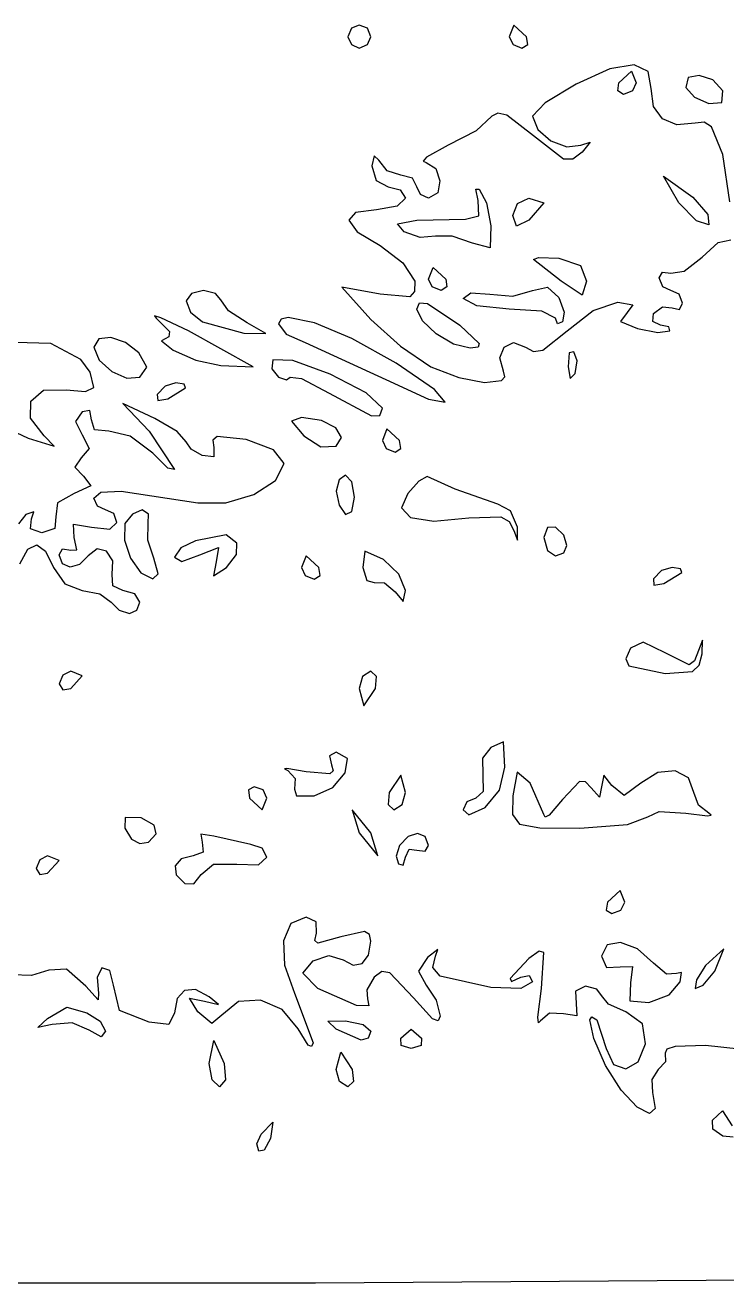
# Model space of a CAD drawing. Extents: x 0 to 282, y 0 to 282.
# Drawn here: x 91.03 to 112.48, y 0 to 38.45 of the extents above; entities that cross this region are included whole.
import ezdxf

# ---------------------------------------------------------------- set-up
doc = ezdxf.new("R2010")
doc.units = 0

msp = doc.modelspace()

# ---------------------------------------------------------------- linework, layer by layer
at = {"layer": 'Layer 1'}
for p, q in [((101.247778, 38.452778), (101.005243, 38.355764)), ((101.503542, 38.355764), (101.247778, 38.452778)), ((105.974111, 38.452778), (105.833, 38.1)), ((106.362167, 38.1), (105.974111, 38.452778)), ((101.005243, 38.355764), (100.895, 38.1)), ((100.895, 38.1), (101.005243, 37.857465)), ((100.895, 38.1), (100.895, 38.1)), ((101.600556, 38.1), (101.503542, 38.355764)), ((101.503542, 37.857465), (101.600556, 38.1)), ((105.833, 38.1), (105.947653, 37.857465)), ((105.833, 38.1), (105.833, 38.1)), ((106.397445, 37.857465), (106.362167, 38.1)), ((101.005243, 37.857465), (101.247778, 37.747222)), ((101.247778, 37.747222), (101.503542, 37.857465)), ((105.947653, 37.857465), (106.221056, 37.747222)), ((106.221056, 37.747222), (106.397445, 37.857465)), ((108.908001, 37.117727), (107.879982, 36.653603)), ((109.648285, 37.244506), (108.908001, 37.117727)), ((109.185283, 36.688878), (109.573339, 37.041656)), ((109.573339, 37.041656), (109.71445, 36.688878)), ((110.077682, 37.040557), (109.648285, 37.244506)), ((110.173042, 36.512492), (110.077682, 37.040557)), ((111.636694, 36.918217), (111.298248, 36.848764)), ((112.054516, 36.776004), (111.636694, 36.918217)), ((107.88, 36.6536), (106.931907, 36.080336)), ((107.879982, 36.653603), (107.88, 36.6536)), ((109.150005, 36.446343), (109.185283, 36.688878)), ((109.71445, 36.688878), (109.599797, 36.446343)), ((109.71445, 36.688878), (109.71445, 36.688878)), ((111.298248, 36.848764), (111.231, 36.5478)), ((111.231, 36.5478), (111.491174, 36.247939)), ((111.231, 36.5478), (111.231, 36.5478)), ((112.35989, 36.441967), (112.054516, 36.776004)), ((109.326394, 36.3361), (109.150005, 36.446343)), ((109.599797, 36.446343), (109.326394, 36.3361)), ((110.23864, 35.970098), (110.173042, 36.512492)), ((111.491174, 36.247939), (111.936556, 36.053911)), ((112.333431, 36.089189), (112.35989, 36.441967)), ((105.483312, 35.765592), (105.304718, 35.665822)), ((105.75451, 35.69669), (105.483312, 35.765592)), ((106.931907, 36.080336), (106.53944, 35.665822)), ((110.512595, 35.586453), (110.23864, 35.970098)), ((111.936556, 36.053911), (112.333431, 36.089189)), ((105.304718, 35.665822), (104.819648, 35.22485)), ((106.574718, 35.066099), (105.75451, 35.69669)), ((106.53944, 35.665822), (106.706459, 35.265088)), ((110.951914, 35.401245), (110.512595, 35.586453)), ((111.513602, 35.454162), (110.951914, 35.401245)), ((111.794722, 35.483927), (111.513602, 35.454162)), ((112.016311, 35.348327), (111.794722, 35.483927)), ((104.819648, 35.22485), (103.964158, 34.783877)), ((107.487533, 34.356133), (106.574718, 35.066099)), ((106.706459, 35.265088), (107.108296, 34.920578)), ((112.360269, 34.501661), (112.016311, 35.348327)), ((103.964158, 34.783877), (103.298289, 34.41346)), ((107.108296, 34.920578), (107.596123, 34.728203)), ((107.596123, 34.728203), (108.02111, 34.783877)), ((108.02111, 34.783877), (108.303332, 34.876481)), ((108.303332, 34.876481), (108.056388, 34.57221)), ((101.70197, 34.461969), (101.635823, 34.148878)), ((101.84749, 34.325267), (101.70197, 34.461969)), ((102.103254, 34.003357), (101.84749, 34.325267)), ((103.298289, 34.41346), (103.205134, 34.297705)), ((103.205134, 34.297705), (103.29388, 34.25471)), ((103.29388, 34.25471), (103.587678, 34.068951)), ((107.780229, 34.356685), (107.487533, 34.356133)), ((108.056388, 34.57221), (107.780229, 34.356685)), ((112.571936, 33.055271), (112.360269, 34.501661)), ((101.635823, 34.148878), (101.763705, 33.699086)), ((102.517768, 33.866656), (102.103254, 34.003357)), ((102.870546, 33.769642), (102.517768, 33.866656)), ((103.587678, 34.068951), (103.712804, 33.694676)), ((101.763705, 33.699086), (102.129712, 33.513878)), ((102.129712, 33.513878), (102.500129, 33.416864)), ((103.011657, 33.513878), (102.870546, 33.769642)), ((103.121901, 33.271343), (103.011657, 33.513878)), ((103.712804, 33.694676), (103.646107, 33.327016)), ((111.019726, 33.019989), (110.543476, 33.835789)), ((110.543476, 33.835789), (111.44306, 33.196378)), ((102.658879, 33.1611), (102.403115, 32.918565)), ((102.500129, 33.416864), (102.658879, 33.1611)), ((103.364435, 33.1611), (103.121901, 33.271343)), ((103.646107, 33.327016), (103.364435, 33.1611)), ((104.806431, 33.438913), (104.916674, 33.443323)), ((104.881396, 33.090545), (104.806431, 33.438913)), ((104.899035, 32.623113), (104.881396, 33.090545)), ((104.916674, 33.443323), (105.13275, 33.024399)), ((106.080841, 33.00235), (106.433619, 33.1611)), ((106.433619, 33.1611), (106.89223, 33.019989)), ((111.44306, 33.196378), (111.901671, 32.667211)), ((111.44306, 33.196378), (111.44306, 33.196378)), ((101.128704, 32.721781), (100.930266, 32.486412)), ((101.776934, 32.808322), (101.128704, 32.721781)), ((102.403115, 32.918565), (101.776934, 32.808322)), ((105.13275, 33.024399), (105.269452, 32.314433)), ((105.93973, 32.631933), (106.080841, 33.00235)), ((106.89223, 33.019989), (106.433619, 32.490822)), ((106.89223, 33.019989), (106.89223, 33.019989)), ((111.557713, 32.473183), (111.019726, 33.019989)), ((100.930266, 32.486412), (101.181621, 32.138596)), ((102.420767, 32.380579), (103.01167, 32.490822)), ((102.623614, 32.138044), (102.420767, 32.380579)), ((103.01167, 32.490822), (104.49334, 32.5261)), ((104.49334, 32.5261), (104.899035, 32.623113)), ((105.26945, 32.314433), (105.251811, 31.639745)), ((105.269452, 32.314433), (105.26945, 32.314433)), ((106.054383, 32.310023), (105.93973, 32.631933)), ((106.433619, 32.490822), (106.054383, 32.310023)), ((111.936949, 32.349711), (111.557713, 32.473183)), ((111.901671, 32.667211), (111.936949, 32.349711)), ((101.181621, 32.138596), (101.882767, 31.714712)), ((103.113094, 31.961655), (102.623614, 32.138044)), ((103.576115, 31.996933), (103.113094, 31.961655)), ((104.087643, 31.996933), (103.576115, 31.996933)), ((104.705005, 31.785266), (104.087643, 31.996933)), ((101.882767, 31.714712), (102.583913, 31.181135)), ((105.251811, 31.639745), (104.705005, 31.785266)), ((111.725269, 31.361936), (112.219159, 31.811728)), ((112.219159, 31.811728), (112.607214, 31.891103)), ((102.583913, 31.181135), (102.941097, 30.621102)), ((106.574731, 31.291377), (106.724662, 31.348703)), ((107.421398, 30.621099), (106.574731, 31.291377)), ((106.724662, 31.348703), (107.350843, 31.326655)), ((107.350843, 31.326655), (108.012302, 31.106168)), ((111.182873, 30.929784), (111.725269, 31.361936)), ((103.364453, 30.691654), (103.505564, 31.044432)), ((103.505564, 31.044432), (103.89362, 30.691654)), ((108.012302, 31.106168), (108.19751, 30.621099)), ((110.41999, 30.726936), (110.517004, 30.903326)), ((110.517004, 30.903326), (110.772768, 30.868047)), ((110.772768, 30.868047), (111.182873, 30.929784)), ((101.882767, 30.233046), (100.718597, 30.444713)), ((100.718597, 30.444713), (101.600542, 29.456935)), ((102.941097, 30.621102), (102.939444, 30.30746)), ((103.479106, 30.44912), (103.364453, 30.691654)), ((103.752509, 30.338876), (103.479106, 30.44912)), ((103.928898, 30.44912), (103.752509, 30.338876)), ((103.89362, 30.691654), (103.928898, 30.44912)), ((103.89362, 30.691654), (103.89362, 30.691654)), ((106.539462, 30.338873), (106.998074, 30.444707)), ((106.998074, 30.444707), (107.350851, 30.127206)), ((108.060808, 30.197765), (107.421398, 30.621099)), ((108.19751, 30.621099), (108.060808, 30.197765)), ((108.19751, 30.621099), (108.19751, 30.621099)), ((110.530234, 30.453533), (110.41999, 30.726936)), ((110.772768, 30.33888), (110.530234, 30.453533)), ((96.11435, 30.246296), (95.9556, 30.0214)), ((95.9556, 30.0214), (96.087341, 29.673583)), ((95.9556, 30.0214), (95.9556, 30.0214)), ((96.484767, 30.3389), (96.11435, 30.246296)), ((96.855184, 30.250706), (96.484767, 30.3389)), ((97.013934, 30.056678), (96.855184, 30.250706)), ((97.247649, 29.717129), (97.013934, 30.056678)), ((102.795577, 30.149261), (101.882767, 30.233046)), ((102.939444, 30.30746), (102.795577, 30.149261)), ((104.422793, 30.091929), (104.656508, 30.268319)), ((104.837306, 29.867034), (104.422793, 30.091929)), ((104.656508, 30.268319), (105.234182, 30.23304)), ((105.234182, 30.23304), (105.93974, 30.166895)), ((105.93974, 30.166895), (106.539462, 30.338873)), ((107.350851, 30.127206), (107.509601, 29.677415)), ((111.028533, 30.224228), (110.772768, 30.33888)), ((111.125546, 29.950824), (111.028533, 30.224228)), ((96.087341, 29.673583), (96.453899, 29.38199)), ((97.825323, 29.351122), (97.247649, 29.717129)), ((103.01168, 29.774435), (103.091606, 29.960195)), ((103.180903, 29.408426), (103.01168, 29.774435)), ((103.091606, 29.960195), (103.33359, 29.937595)), ((103.33359, 29.937595), (104.31696, 29.280546)), ((105.833903, 29.774429), (104.837306, 29.867034)), ((106.830499, 29.712694), (105.833903, 29.774429)), ((107.245013, 29.492207), (106.830499, 29.712694)), ((107.509601, 29.677415), (107.456684, 29.386372)), ((107.59777, 29.104157), (108.400341, 29.730338)), ((108.400341, 29.730338), (109.14999, 29.986102)), ((109.14999, 29.986102), (109.608602, 29.906727)), ((109.432212, 29.668602), (109.233775, 29.395199)), ((109.608602, 29.906727), (109.432212, 29.668602)), ((110.217143, 29.39079), (110.243601, 29.633324)), ((110.243601, 29.633324), (110.512595, 29.840581)), ((110.512595, 29.840581), (110.808046, 29.809713)), ((110.808046, 29.809713), (111.032942, 29.761206)), ((111.032942, 29.761206), (111.125546, 29.950824)), ((95.178959, 29.503775), (94.990648, 29.563101)), ((94.990648, 29.563101), (95.038394, 29.492202)), ((95.038394, 29.492202), (95.0384, 29.4922)), ((95.0384, 29.4922), (95.444095, 29.090915)), ((96.030588, 29.108553), (95.178959, 29.503775)), ((96.453899, 29.38199), (97.71949, 29.033622)), ((98.394178, 29.020393), (97.825323, 29.351122)), ((98.855727, 29.464041), (98.777799, 29.315904)), ((98.777799, 29.315904), (98.7778, 29.3159)), ((98.7778, 29.3159), (99.011515, 29.007219)), ((99.07711, 29.515441), (98.855727, 29.464041)), ((99.875824, 29.351178), (99.07711, 29.515441)), ((101.02511, 28.869415), (99.875824, 29.351178)), ((101.600542, 29.456935), (102.504537, 28.641135)), ((103.598174, 29.015959), (103.180903, 29.408426)), ((104.31696, 29.280546), (104.31696, 29.280541)), ((104.31696, 29.280541), (104.912273, 28.716097)), ((107.311159, 29.320229), (107.245013, 29.492207)), ((107.45668, 29.386374), (107.311159, 29.320229)), ((107.456684, 29.386372), (107.45668, 29.386374)), ((109.233775, 29.395199), (109.749712, 29.174713)), ((110.455268, 29.280546), (110.217143, 29.39079)), ((110.715442, 29.232039), (110.455268, 29.280546)), ((110.73749, 29.104157), (110.715442, 29.232039)), ((93.283883, 28.865513), (93.133402, 28.6103)), ((93.649338, 28.905752), (93.283883, 28.865513)), ((94.100782, 28.754167), (93.649338, 28.905752)), ((95.426456, 28.927755), (95.198253, 28.799873)), ((95.444095, 29.090915), (95.426456, 28.927755)), ((98.001734, 28.010532), (96.030588, 29.108553)), ((97.71949, 29.033622), (98.394178, 29.020393)), ((99.011515, 29.007219), (99.589189, 28.751455)), ((102.376139, 28.116454), (101.02511, 28.869415)), ((104.127892, 28.702868), (103.598174, 29.015959)), ((106.856937, 28.513254), (107.59777, 29.104157)), ((109.749712, 29.174713), (110.375893, 29.06006)), ((110.375893, 29.06006), (110.73749, 29.104157)), ((91.819315, 28.716111), (90.732319, 28.754696)), ((92.734332, 28.227734), (91.819315, 28.716111)), ((93.1334, 28.6103), (93.294355, 28.209015)), ((93.133402, 28.6103), (93.1334, 28.6103)), ((94.509232, 28.433911), (94.100782, 28.754167)), ((95.198253, 28.799873), (95.558748, 28.513241)), ((95.558748, 28.513241), (96.249972, 28.21338)), ((99.589189, 28.751455), (102.058639, 27.622565)), ((102.504537, 28.641135), (103.434992, 28.010545)), ((104.63446, 28.574985), (104.127892, 28.702868)), ((104.877546, 28.605853), (104.63446, 28.574985)), ((104.912273, 28.716097), (104.877546, 28.605853)), ((105.543942, 28.282846), (105.675131, 28.610269)), ((105.675131, 28.610269), (105.965071, 28.752483)), ((105.965071, 28.752483), (106.32777, 28.610268)), ((106.32777, 28.610268), (106.575817, 28.479079)), ((106.575817, 28.479079), (106.856937, 28.513254)), ((107.809389, 28.469211), (107.668278, 28.438343)), ((107.906403, 28.186989), (107.809389, 28.469211)), ((93.019862, 27.841745), (92.734332, 28.227734)), ((93.294355, 28.209015), (93.680205, 27.860646)), ((94.751767, 27.997348), (94.509232, 28.433911)), ((96.249972, 28.21338), (97.013956, 28.04581)), ((98.6015, 28.2222), (98.570632, 27.944387)), ((98.601507, 28.222203), (98.6015, 28.2222)), ((99.21446, 28.204013), (98.601507, 28.222203)), ((100.356578, 27.78564), (99.21446, 28.204013)), ((103.551884, 27.310025), (102.376139, 28.116454)), ((105.657492, 27.869434), (105.543942, 28.282846)), ((107.668278, 28.438343), (107.633, 28.0106)), ((107.844667, 27.798933), (107.906403, 28.186989)), ((93.133412, 27.375553), (93.019862, 27.841745)), ((93.680205, 27.860646), (94.145431, 27.657798)), ((94.145431, 27.657798), (94.54451, 27.693077)), ((94.54451, 27.693077), (94.751767, 27.997348)), ((97.013956, 28.04581), (98.001734, 28.010532)), ((98.570632, 27.944387), (98.777889, 27.693033)), ((98.777889, 27.693033), (99.020424, 27.613658)), ((99.020424, 27.613658), (99.130667, 27.693033)), ((99.130667, 27.693033), (99.479036, 27.644526)), ((101.459008, 27.21513), (100.356578, 27.78564)), ((103.434992, 28.010545), (104.288273, 27.675957)), ((105.597961, 27.588865), (105.698007, 27.700417)), ((105.698007, 27.700417), (105.657492, 27.869434)), ((107.633, 28.0106), (107.699146, 27.653412)), ((107.633, 28.0106), (107.633, 28.0106)), ((107.699146, 27.653412), (107.844667, 27.798933)), ((91.596623, 27.297831), (92.286745, 27.304998)), ((92.286745, 27.304998), (92.882058, 27.247671)), ((92.882058, 27.247671), (93.133412, 27.375553)), ((95.316235, 27.419664), (95.0737, 27.1639)), ((95.638145, 27.516678), (95.316235, 27.419664)), ((95.3912, 27.022789), (95.938006, 27.362338)), ((95.897216, 27.474234), (95.638145, 27.516678)), ((95.938006, 27.362338), (95.897216, 27.474234)), ((99.479036, 27.644526), (100.330117, 27.199144)), ((102.058639, 27.622565), (103.363367, 27.020085)), ((103.871038, 26.930237), (103.551884, 27.310025)), ((104.288273, 27.675957), (105.075409, 27.529885)), ((105.075409, 27.529885), (105.597961, 27.588865)), ((91.195338, 26.436834), (91.210772, 26.956629)), ((91.210772, 26.956629), (91.596623, 27.297831)), ((95.0737, 27.1639), (95.086929, 26.974282)), ((95.0737, 27.1639), (95.0737, 27.1639)), ((95.086929, 26.974282), (95.3912, 27.022789)), ((100.330117, 27.199144), (101.617757, 26.506817)), ((101.952897, 26.740533), (101.459008, 27.21513)), ((103.363367, 27.020085), (103.871038, 26.930237)), ((92.7806, 26.634736), (92.568934, 26.334874)), ((93.014315, 26.670013), (92.7806, 26.634736)), ((93.062822, 26.387791), (93.014315, 26.670013)), ((95.003104, 26.423072), (94.015326, 26.881683)), ((94.015326, 26.881683), (94.826715, 26.035016)), ((101.877931, 26.519495), (101.952897, 26.740533)), ((90.388359, 26.171149), (91.122578, 25.823332)), ((91.616467, 25.893888), (91.195338, 26.436834)), ((92.568934, 26.334874), (92.7806, 25.92918)), ((93.155426, 26.07911), (93.062822, 26.387791)), ((95.677793, 26.030606), (95.003104, 26.423072)), ((99.483448, 26.458345), (99.174767, 26.348102)), ((99.174767, 26.348102), (99.554004, 25.8939)), ((100.090334, 26.36519), (99.483448, 26.458345)), ((100.528549, 26.136435), (100.090334, 26.36519)), ((101.617757, 26.506817), (101.877931, 26.519495)), ((91.122578, 25.823332), (91.92515, 25.580797)), ((91.92515, 25.580797), (91.616467, 25.893888)), ((92.7806, 25.92918), (92.987857, 25.510256)), ((93.591989, 26.035013), (93.155426, 26.07911)), ((94.249042, 25.885083), (93.591989, 26.035013)), ((94.932549, 25.364735), (94.249042, 25.885083)), ((94.826715, 26.035016), (95.602827, 24.870846)), ((95.955605, 25.717516), (95.677793, 26.030606)), ((96.899286, 25.876266), (96.768097, 25.768228)), ((96.768097, 25.768228), (96.802272, 25.541127)), ((97.79005, 25.788072), (96.899286, 25.876266)), ((98.623491, 25.470571), (97.79005, 25.788072)), ((99.554, 25.8939), (100.074348, 25.563171)), ((99.554004, 25.8939), (99.554, 25.8939)), ((100.708796, 25.848149), (100.528549, 26.136435)), ((100.541778, 25.5764), (100.708796, 25.848149)), ((102.094111, 26.105578), (101.953, 25.7528)), ((102.482167, 25.7528), (102.094111, 26.105578)), ((92.987857, 25.510256), (92.745323, 25.223624)), ((96.109946, 25.492619), (95.955605, 25.717516)), ((96.449494, 25.294182), (96.109946, 25.492619)), ((96.802272, 25.541127), (96.797863, 25.258904)), ((98.95422, 25.047238), (98.623491, 25.470571)), ((100.074348, 25.563171), (100.541778, 25.5764)), ((101.953, 25.7528), (102.067653, 25.510265)), ((101.953, 25.7528), (101.953, 25.7528)), ((102.067653, 25.510265), (102.341056, 25.400022)), ((102.341056, 25.400022), (102.517445, 25.510265)), ((102.517445, 25.510265), (102.482167, 25.7528)), ((92.745323, 25.223624), (92.555704, 24.941401)), ((95.39998, 24.906124), (94.932549, 25.364735)), ((96.797863, 25.258904), (96.449494, 25.294182)), ((98.689636, 24.5324), (98.95422, 25.047238)), ((92.555704, 24.941401), (92.815878, 24.659179)), ((92.815878, 24.659179), (93.045184, 24.368137)), ((95.602827, 24.870846), (95.39998, 24.906124)), ((100.824222, 24.694489), (100.630194, 24.553378)), ((101.01825, 24.491642), (100.824222, 24.694489)), ((103.319893, 24.650346), (103.064129, 24.509235)), ((104.17538, 24.27111), (103.319893, 24.650346)), ((93.045184, 24.368137), (92.533656, 24.130012)), ((98.028174, 24.103552), (98.689636, 24.5324)), ((100.630194, 24.553378), (100.542, 24.2006)), ((101.106444, 24.024211), (101.01825, 24.491642)), ((103.064129, 24.509235), (102.72899, 24.129999)), ((105.48066, 23.812499), (104.17538, 24.27111)), ((92.026538, 23.84338), (91.969211, 23.424456)), ((92.533656, 24.130012), (92.026538, 23.84338)), ((93.13338, 23.988899), (93.346701, 24.17521)), ((93.243624, 23.746364), (93.13338, 23.988899)), ((93.346701, 24.17521), (93.966819, 24.209385)), ((93.966819, 24.209385), (96.30838, 23.847788)), ((96.30838, 23.847788), (97.168276, 23.846685)), ((97.168276, 23.846685), (98.028174, 24.103552)), ((100.542, 24.2006), (100.630194, 23.781676)), ((100.542, 24.2006), (100.542, 24.2006)), ((101.01825, 23.587648), (101.106444, 24.024211)), ((102.729, 24.13), (102.534972, 23.691783)), ((102.72899, 24.129999), (102.729, 24.13)), ((91.051988, 23.495012), (90.827092, 23.20838)), ((91.298933, 23.569977), (91.051988, 23.495012)), ((91.228377, 23.353901), (91.298933, 23.569977)), ((93.486158, 23.636121), (93.243624, 23.746364)), ((93.741923, 23.521468), (93.486158, 23.636121)), ((93.838936, 23.248065), (93.741923, 23.521468)), ((94.310796, 23.503842), (94.0859, 23.2128)), ((94.615067, 23.636134), (94.310796, 23.503842)), ((94.809095, 23.503842), (94.615067, 23.636134)), ((94.791456, 23.2128), (94.809095, 23.503842)), ((100.630194, 23.781676), (100.824222, 23.495044)), ((100.824222, 23.495044), (101.01825, 23.587648)), ((102.534972, 23.691783), (102.817194, 23.402394)), ((105.873126, 23.605242), (105.48066, 23.812499)), ((106.080383, 23.106943), (105.873126, 23.605242)), ((91.201919, 23.049629), (91.228377, 23.353901)), ((91.969211, 23.424456), (91.942753, 23.058449)), ((92.533657, 22.789454), (92.507199, 23.199558)), ((92.507199, 23.199558), (93.062824, 23.106954)), ((93.062824, 23.106954), (93.62286, 23.045218)), ((93.62286, 23.045218), (93.838936, 23.248065)), ((94.0859, 23.2128), (94.074324, 22.710092)), ((94.0859, 23.2128), (94.0859, 23.2128)), ((94.787046, 22.710095), (94.791456, 23.2128)), ((102.817194, 23.402394), (103.522749, 23.291599)), ((103.522749, 23.291599), (104.59872, 23.389166)), ((104.59872, 23.389166), (105.577677, 23.420034)), ((105.577677, 23.420034), (105.82903, 23.275064)), ((105.82903, 23.275064), (105.97455, 23.00111)), ((106.080383, 22.710068), (106.080383, 23.106943)), ((107.002243, 23.093771), (106.892, 22.7895)), ((107.244778, 23.107), (107.002243, 23.093771)), ((107.500542, 22.864465), (107.244778, 23.107)), ((91.545877, 22.930567), (91.201919, 23.049629)), ((91.942753, 23.058449), (91.545877, 22.930567)), ((92.613033, 22.410217), (92.533657, 22.789454)), ((94.074324, 22.710092), (94.257879, 22.154468)), ((94.967845, 22.15447), (94.787046, 22.710095)), ((97.177072, 22.873218), (96.237801, 22.6836)), ((97.507801, 22.613045), (97.177072, 22.873218)), ((105.97455, 23.00111), (106.080383, 22.710068)), ((106.892, 22.7895), (107.002243, 22.388215)), ((106.892, 22.7895), (106.892, 22.7895)), ((107.597556, 22.542555), (107.500542, 22.864465)), ((90.875597, 21.978064), (91.114825, 22.427856)), ((91.114825, 22.427856), (91.387126, 22.560148)), ((91.387126, 22.560148), (91.659428, 22.37494)), ((91.659428, 22.37494), (91.898657, 21.872231)), ((92.075046, 22.260287), (92.17206, 22.436676)), ((92.17206, 22.436676), (92.427824, 22.401398)), ((92.427824, 22.401398), (92.613033, 22.410217)), ((93.236458, 22.444392), (92.956991, 22.225009)), ((93.525846, 22.366119), (93.236458, 22.444392)), ((93.716016, 22.07618), (93.525846, 22.366119)), ((95.788008, 22.476343), (95.6028, 22.189711)), ((96.2378, 22.6836), (95.788008, 22.476343)), ((96.237801, 22.6836), (96.2378, 22.6836)), ((96.378912, 22.260267), (96.943357, 22.485162)), ((96.943357, 22.485162), (96.872801, 22.0486)), ((97.494572, 22.269086), (97.507801, 22.613045)), ((101.419145, 22.36609), (101.353, 21.872201)), ((101.988, 22.119146), (101.419145, 22.36609)), ((107.002243, 22.388215), (107.244778, 22.225055)), ((107.244778, 22.225055), (107.500542, 22.317659)), ((107.500542, 22.317659), (107.597556, 22.542555)), ((92.173163, 21.981923), (92.075046, 22.260287)), ((92.410186, 21.88546), (92.173163, 21.981923)), ((92.700125, 21.967592), (92.410186, 21.88546)), ((92.956991, 22.225009), (92.700125, 21.967592)), ((93.697825, 21.660564), (93.716016, 22.07618)), ((94.257879, 22.154468), (94.567111, 21.704678)), ((95.095727, 21.67822), (94.967845, 22.15447)), ((95.6028, 22.189711), (95.818876, 22.053009)), ((95.818876, 22.053009), (96.378912, 22.260267)), ((96.872801, 22.0486), (96.793426, 21.616446)), ((97.190301, 21.872211), (97.494572, 22.269086)), ((99.624511, 22.224978), (99.4834, 21.8722)), ((100.012567, 21.8722), (99.624511, 22.224978)), ((102.455431, 21.669353), (101.988, 22.119146)), ((91.898657, 21.872231), (92.247026, 21.373932)), ((93.711054, 21.307786), (93.697825, 21.660564)), ((94.567111, 21.704678), (94.932567, 21.51947)), ((94.932567, 21.51947), (95.095727, 21.67822)), ((96.793426, 21.616446), (97.190301, 21.872211)), ((99.4834, 21.8722), (99.598053, 21.629665)), ((99.4834, 21.8722), (99.4834, 21.8722)), ((99.598053, 21.629665), (99.871456, 21.519422)), ((99.871456, 21.519422), (100.047845, 21.629665)), ((100.047845, 21.629665), (100.012567, 21.8722)), ((101.353, 21.872201), (101.353, 21.8722)), ((101.353, 21.8722), (101.476472, 21.470915)), ((102.658278, 21.166645), (102.455431, 21.669353)), ((110.485535, 21.775264), (110.243, 21.5195)), ((110.807445, 21.872278), (110.485535, 21.775264)), ((110.5605, 21.378389), (111.107306, 21.717938)), ((111.066516, 21.829834), (110.807445, 21.872278)), ((111.107306, 21.717938), (111.066516, 21.829834)), ((92.247026, 21.373932), (92.780602, 21.166675)), ((92.780602, 21.166675), (93.314179, 21.069661)), ((94.015325, 21.166675), (93.711054, 21.307786)), ((94.385742, 21.069661), (94.015325, 21.166675)), ((101.476472, 21.470915), (101.705778, 21.413589)), ((101.705778, 21.413589), (102.023278, 21.404769)), ((102.023278, 21.404769), (102.340778, 21.131367)), ((102.592132, 20.831505), (102.658278, 21.166645)), ((110.243, 21.5195), (110.256229, 21.329882)), ((110.243, 21.5195), (110.243, 21.5195)), ((110.256229, 21.329882), (110.5605, 21.378389)), ((93.314179, 21.069661), (93.662547, 20.813897)), ((93.662547, 20.813897), (93.905082, 20.571362)), ((94.544492, 20.813897), (94.385742, 21.069661)), ((94.451888, 20.571362), (94.544492, 20.813897)), ((102.340778, 21.131367), (102.592132, 20.831505)), ((93.905082, 20.571362), (94.226992, 20.461119)), ((94.226992, 20.461119), (94.451888, 20.571362)), ((111.738449, 19.649745), (111.619387, 19.332244)), ((111.72522, 19.226411), (111.738449, 19.649745)), ((109.538, 19.4028), (109.395786, 19.078134)), ((109.921639, 19.583599), (109.537997, 19.402799)), ((109.537997, 19.402799), (109.538, 19.4028)), ((110.596327, 19.261688), (109.921639, 19.583599)), ((111.332754, 18.900091), (110.596327, 19.261688)), ((111.619387, 19.332244), (111.494261, 19.013641)), ((111.633165, 18.884657), (111.72522, 19.226411)), ((109.395786, 19.078134), (109.485083, 18.869223)), ((109.485083, 18.869223), (110.59633, 18.626688)), ((111.494261, 19.013641), (111.332754, 18.900091)), ((111.438586, 18.688424), (111.633165, 18.884657)), ((92.185343, 18.582603), (92.0751, 18.3092)), ((92.427878, 18.697256), (92.185343, 18.582603)), ((92.780656, 18.556145), (92.427878, 18.697256)), ((92.427878, 18.168089), (92.780656, 18.556145)), ((101.344014, 18.538517), (101.247, 18.1681)), ((101.599778, 18.697267), (101.344014, 18.538517)), ((101.776167, 18.538517), (101.599778, 18.697267)), ((101.740889, 18.1681), (101.776167, 18.538517)), ((110.59633, 18.626688), (111.438586, 18.688424)), ((92.0751, 18.3092), (92.185343, 18.132811)), ((92.0751, 18.3092), (92.0751, 18.3092)), ((92.185343, 18.132811), (92.427878, 18.168089)), ((101.247, 18.1681), (101.388111, 17.638933)), ((101.247, 18.1681), (101.247, 18.1681)), ((101.388111, 17.638933), (101.740889, 18.1681)), ((105.657055, 16.545287), (105.268999, 16.368898)), ((105.692333, 15.769175), (105.657055, 16.545287)), ((100.542111, 16.227759), (100.339264, 16.113106)), ((100.883865, 16.033179), (100.542111, 16.227759)), ((105.269, 16.3689), (105.013236, 16.038171)), ((105.268999, 16.368898), (105.269, 16.3689)), ((100.339264, 16.113106), (100.401, 15.839703)), ((100.401, 15.839703), (100.401, 15.8397)), ((100.401, 15.8397), (100.453365, 15.652838)), ((100.815514, 15.597166), (100.883865, 16.033179)), ((105.013236, 16.038171), (105.022055, 15.522233)), ((105.537992, 15.059212), (105.692333, 15.769175)), ((99.038395, 15.725047), (98.965083, 15.71733)), ((98.965083, 15.71733), (99.060443, 15.663311)), ((99.624888, 15.628033), (99.038395, 15.725047)), ((99.060443, 15.663311), (99.285339, 15.420776)), ((99.285339, 15.420776), (99.27211, 15.098866)), ((100.343674, 15.561887), (99.624888, 15.628033)), ((100.453365, 15.652838), (100.343674, 15.561887)), ((100.442892, 15.14131), (100.815514, 15.597166)), ((102.517778, 15.522267), (102.165, 14.9931)), ((102.658889, 14.9931), (102.517778, 15.522267)), ((105.022055, 15.522233), (105.035284, 15.023934)), ((106.071291, 15.610395), (105.938999, 14.8872)), ((106.468166, 15.275256), (106.071291, 15.610395)), ((108.721536, 15.51779), (108.65539, 15.169422)), ((108.97289, 15.204699), (108.721536, 15.51779)), ((110.376286, 15.603229), (109.854835, 15.275255)), ((110.904351, 15.650082), (110.376286, 15.603229)), ((111.313353, 15.438967), (110.904351, 15.650082)), ((111.477615, 14.993033), (111.313353, 15.438967)), ((98.037011, 15.169478), (97.860622, 15.072464)), ((97.860622, 15.072464), (97.8959, 14.8167)), ((98.310414, 15.072464), (98.037011, 15.169478)), ((98.425067, 14.8167), (98.310414, 15.072464)), ((99.27211, 15.098866), (99.333846, 14.887199)), ((99.871833, 14.887199), (100.442892, 15.14131)), ((105.035284, 15.023934), (104.810388, 14.816677)), ((105.09261, 14.534455), (105.537992, 15.059212)), ((106.8915, 14.322755), (106.468166, 15.275256)), ((107.976292, 15.328172), (107.455945, 14.781366)), ((108.160398, 15.317147), (107.976292, 15.328172)), ((108.33789, 15.134144), (108.160398, 15.317147)), ((108.589244, 14.847511), (108.33789, 15.134144)), ((108.65539, 15.169422), (108.589244, 14.847511)), ((109.347717, 14.896019), (108.97289, 15.204699)), ((109.854835, 15.275255), (109.347717, 14.896019)), ((97.8959, 14.8167), (98.283956, 14.463922)), ((97.8959, 14.8167), (97.8959, 14.8167)), ((98.283956, 14.463922), (98.425067, 14.8167)), ((99.333846, 14.887199), (99.871833, 14.887199)), ((102.165, 14.9931), (102.129722, 14.622683)), ((102.129722, 14.622683), (102.306111, 14.463933)), ((102.165, 14.9931), (102.165, 14.9931)), ((102.306111, 14.463933), (102.561875, 14.622683)), ((102.561875, 14.622683), (102.658889, 14.9931)), ((104.536985, 14.706434), (104.422332, 14.463899)), ((104.810388, 14.816677), (104.536985, 14.706434)), ((105.939, 14.8872), (105.931283, 14.316141)), ((105.938999, 14.8872), (105.939, 14.8872)), ((107.455945, 14.781366), (107.05466, 14.300706)), ((111.614316, 14.609387), (111.477615, 14.993033)), ((94.09472, 14.230229), (94.085901, 13.8995)), ((94.57979, 14.217), (94.09472, 14.230229)), ((101.599778, 13.7583), (101.035333, 14.463856)), ((101.035333, 14.463856), (101.247, 13.7583)), ((104.422332, 14.463899), (104.598721, 14.313968)), ((104.598721, 14.313968), (105.09261, 14.534455)), ((105.931283, 14.316141), (106.141847, 14.022894)), ((106.935046, 14.240624), (106.8915, 14.322755)), ((107.05466, 14.300706), (106.935046, 14.240624)), ((109.449139, 14.009665), (110.0665, 14.2522)), ((110.0665, 14.2522), (110.410459, 14.41095)), ((110.410459, 14.41095), (111.23067, 14.358033)), ((111.23067, 14.358033), (111.887719, 14.278658)), ((111.936226, 14.358033), (111.614316, 14.609387)), ((111.887719, 14.278658), (111.999616, 14.298502)), ((111.999616, 14.298502), (111.936226, 14.358033)), ((94.0859, 13.8995), (94.284338, 13.569322)), ((94.085901, 13.8995), (94.0859, 13.8995)), ((94.981075, 13.996514), (94.57979, 14.217)), ((95.038401, 13.723111), (94.981075, 13.996514)), ((106.141847, 14.022894), (106.762515, 13.914856)), ((106.762515, 13.914856), (107.98511, 13.899422)), ((107.98511, 13.899422), (109.449139, 14.009665)), ((94.284338, 13.569322), (94.535692, 13.42766)), ((94.535692, 13.42766), (94.800276, 13.47782)), ((94.800276, 13.47782), (95.038401, 13.723111)), ((96.802276, 13.652489), (96.400991, 13.723044)), ((96.400991, 13.723044), (96.449498, 13.4761)), ((96.449498, 13.4761), (96.4495, 13.4761)), ((96.4495, 13.4761), (96.480368, 13.171829)), ((97.931166, 13.405544), (96.802276, 13.652489)), ((101.247, 13.7583), (101.811445, 13.052744)), ((101.247, 13.7583), (101.247, 13.7583)), ((101.811445, 13.052744), (101.599778, 13.7583)), ((102.738867, 13.648113), (102.482, 13.3703)), ((103.028806, 13.740717), (102.738867, 13.648113)), ((103.265829, 13.648113), (103.028806, 13.740717)), ((103.363945, 13.3703), (103.265829, 13.648113)), ((96.480368, 13.171829), (96.167278, 13.052766)), ((98.283944, 13.290891), (97.931166, 13.405544)), ((98.425055, 13.017488), (98.283944, 13.290891)), ((102.482, 13.3703), (102.371757, 13.04839)), ((102.482, 13.3703), (102.482, 13.3703)), ((102.658389, 13.017522), (102.768632, 13.255647)), ((102.768632, 13.255647), (103.011167, 13.229189)), ((103.011167, 13.229189), (103.266931, 13.193911)), ((103.266931, 13.193911), (103.363945, 13.3703)), ((91.479743, 12.938103), (91.3695, 12.6647)), ((91.722278, 13.052756), (91.479743, 12.938103)), ((92.075056, 12.911645), (91.722278, 13.052756)), ((91.722278, 12.523589), (92.075056, 12.911645)), ((95.801271, 12.965123), (95.620472, 12.748495)), ((95.620472, 12.748495), (95.65134, 12.472336)), ((96.167278, 13.052766), (95.801271, 12.965123)), ((96.414222, 12.488321), (96.789048, 12.805821)), ((96.789048, 12.805821), (97.507832, 12.805821)), ((97.507832, 12.805821), (98.164881, 12.779363)), ((98.164881, 12.779363), (98.425055, 13.017488)), ((102.371757, 13.04839), (102.446722, 12.805855)), ((102.446722, 12.805855), (102.592243, 12.766168)), ((102.592243, 12.766168), (102.658389, 13.017522)), ((91.3695, 12.6647), (91.479743, 12.488311)), ((91.3695, 12.6647), (91.3695, 12.6647)), ((91.479743, 12.488311), (91.722278, 12.523589)), ((95.65134, 12.472336), (95.920333, 12.206099)), ((96.193736, 12.201689), (96.414222, 12.488321)), ((95.920333, 12.206099), (96.193736, 12.201689)), ((109.220056, 11.994478), (108.832, 11.6417)), ((109.361167, 11.6417), (109.220056, 11.994478)), ((108.832, 11.6417), (108.796722, 11.399165)), ((108.832, 11.6417), (108.832, 11.6417)), ((109.246514, 11.399165), (109.361167, 11.6417)), ((99.624517, 11.183088), (99.157637, 10.982996)), ((99.928788, 11.041977), (99.624517, 11.183088)), ((108.796722, 11.399165), (108.973111, 11.288922)), ((108.973111, 11.288922), (109.246514, 11.399165)), ((99.157637, 10.982996), (98.93219, 10.455483)), ((99.942017, 10.689199), (99.928788, 11.041977)), ((98.93219, 10.455483), (98.964712, 9.709689)), ((99.894061, 10.469264), (99.942017, 10.689199)), ((99.981705, 10.384928), (99.894061, 10.469264)), ((100.682851, 10.583366), (99.981705, 10.384928)), ((101.406046, 10.737706), (100.682851, 10.583366)), ((101.555977, 10.647858), (101.406046, 10.737706)), ((101.527314, 10.016716), (101.600074, 10.442255)), ((101.600074, 10.442255), (101.555977, 10.647858)), ((109.238085, 10.406954), (108.824674, 10.3375)), ((109.75733, 10.211823), (109.238085, 10.406954)), ((99.836184, 9.842532), (100.321254, 10.005692)), ((100.321254, 10.005692), (100.753407, 9.87781)), ((101.335491, 9.763157), (101.527314, 10.016716)), ((103.650605, 10.190901), (103.328695, 9.948366)), ((103.57564, 9.983644), (103.650605, 10.190901)), ((106.741818, 10.14184), (106.433137, 9.913088)), ((106.891748, 10.102704), (106.741818, 10.14184)), ((106.821193, 8.995865), (106.891748, 10.102704)), ((108.824674, 10.3375), (108.656002, 9.98362)), ((110.243502, 9.771953), (109.75733, 10.211823)), ((112.395445, 10.208508), (111.831001, 9.70139)), ((112.113223, 9.525001), (112.395445, 10.208508)), ((93.380357, 9.630866), (93.234836, 9.335414)), ((93.622892, 9.551491), (93.380357, 9.630866)), ((98.964712, 9.709689), (99.271739, 8.854758)), ((99.523093, 9.472115), (99.836184, 9.842532)), ((100.753407, 9.87781), (101.064293, 9.708035)), ((101.064293, 9.708035), (101.335491, 9.763157)), ((103.328695, 9.948366), (103.059702, 9.525032)), ((103.497915, 9.636378), (103.57564, 9.983644)), ((103.721156, 9.375102), (103.497915, 9.636378)), ((106.433137, 9.913088), (105.859873, 9.300136)), ((108.656, 9.98362), (108.805931, 9.639662)), ((108.656002, 9.98362), (108.656, 9.98362)), ((108.805931, 9.639662), (109.220445, 9.66612)), ((109.220445, 9.66612), (109.604091, 9.67053)), ((109.604091, 9.67053), (109.537945, 9.172231)), ((110.635968, 9.441224), (110.243502, 9.771953)), ((111.831, 9.70139), (111.553187, 9.269237)), ((111.831001, 9.70139), (111.831, 9.70139)), ((91.23282, 9.39715), (90.628688, 9.419199)), ((91.757578, 9.56031), (91.23282, 9.39715)), ((92.295564, 9.591178), (91.757578, 9.56031)), ((92.886468, 9.066421), (92.295564, 9.591178)), ((93.234836, 9.335414), (93.274524, 8.854754)), ((93.733135, 9.101699), (93.622892, 9.551491)), ((99.977295, 8.995865), (99.523093, 9.472115)), ((101.705912, 9.348643), (101.481016, 8.960587)), ((101.937977, 9.517315), (101.705912, 9.348643)), ((102.186576, 9.480935), (101.937977, 9.517315)), ((102.905362, 8.713643), (102.186576, 9.480935)), ((103.059702, 9.525032), (103.293417, 9.101699)), ((105.26897, 9.031143), (103.721156, 9.375102)), ((105.859873, 9.300136), (105.897355, 9.213595)), ((105.897355, 9.213595), (106.186192, 9.348643)), ((106.186192, 9.348643), (106.441956, 9.39715)), ((106.441956, 9.39715), (106.53897, 9.207532)), ((110.949058, 9.454453), (110.635968, 9.441224)), ((111.094578, 9.48973), (110.949058, 9.454453)), ((111.054891, 9.207508), (111.094578, 9.48973)), ((111.553187, 9.269237), (111.5135, 8.995834)), ((111.760445, 9.101667), (112.113223, 9.525001)), ((93.265704, 8.656316), (92.886468, 9.066421)), ((93.274524, 8.854754), (93.265704, 8.656316)), ((93.922749, 8.325587), (93.733135, 9.101699)), ((95.907126, 8.938538), (95.683885, 8.69435)), ((96.242815, 8.964445), (95.907126, 8.938538)), ((96.661187, 8.74892), (96.242815, 8.964445)), ((99.271739, 8.854758), (99.836184, 7.337808)), ((101.159105, 8.479927), (99.977295, 8.995865)), ((101.481016, 8.960587), (101.494245, 8.678365)), ((103.293417, 9.101699), (103.597688, 8.638678)), ((106.181782, 9.000275), (105.26897, 9.031143)), ((106.53897, 9.207532), (106.181782, 9.000275)), ((106.71095, 8.11833), (106.821193, 8.995865)), ((108.161749, 9.066421), (107.861888, 8.9209)), ((107.861888, 8.9209), (107.879527, 8.537254)), ((108.514527, 8.978226), (108.161749, 9.066421)), ((108.655638, 8.784199), (108.514527, 8.978226)), ((109.537945, 9.172231), (109.515896, 8.621015)), ((110.724161, 8.810633), (111.054891, 9.207508)), ((111.5135, 8.995834), (111.760445, 9.101667)), ((95.683885, 8.69435), (95.602857, 8.255031)), ((96.308409, 8.290309), (96.057055, 8.700413)), ((96.057055, 8.700413), (96.520076, 8.607809)), ((96.520076, 8.607809), (96.947819, 8.506385)), ((96.947819, 8.506385), (96.661187, 8.74892)), ((97.556908, 8.59954), (97.049243, 8.184476)), ((98.226634, 8.647495), (97.556908, 8.59954)), ((98.889747, 8.358108), (98.226634, 8.647495)), ((101.544957, 8.465045), (101.159105, 8.479927)), ((101.494245, 8.678365), (101.544957, 8.465045)), ((103.483036, 8.074233), (102.905362, 8.713643)), ((103.597688, 8.638678), (103.716751, 8.149198)), ((107.879527, 8.537254), (107.897166, 8.166837)), ((108.867305, 8.524025), (108.655638, 8.784199)), ((109.396472, 8.29031), (108.867305, 8.524025)), ((109.515896, 8.621015), (110.10239, 8.572508)), ((110.10239, 8.572508), (110.724161, 8.810633)), ((91.422306, 7.805216), (91.722168, 8.078619)), ((91.722168, 8.078619), (92.308662, 8.431397)), ((92.308662, 8.431397), (92.921618, 8.255008)), ((92.921613, 8.255008), (93.322898, 7.999244)), ((92.921618, 8.255008), (92.921613, 8.255008)), ((94.826745, 7.972809), (93.922749, 8.325587)), ((95.602857, 8.255031), (95.426468, 7.902253)), ((96.744972, 7.933121), (96.308409, 8.290309)), ((97.049243, 8.184476), (96.744972, 7.933121)), ((99.377573, 7.761142), (98.889747, 8.358108)), ((103.716751, 8.149198), (103.654464, 8.01415)), ((106.726935, 7.949107), (106.71095, 8.11833)), ((107.059318, 8.246212), (106.785915, 8.008087)), ((107.491471, 8.219754), (107.059318, 8.246212)), ((107.897166, 8.166837), (107.491471, 8.219754)), ((108.297895, 8.044465), (108.356806, 8.136106)), ((108.356806, 8.136106), (108.514523, 8.043366)), ((109.908001, 7.915483), (109.396472, 8.29031)), ((91.863279, 7.90223), (91.422306, 7.805216)), ((92.467411, 7.946327), (91.863279, 7.90223)), ((92.992169, 7.725841), (92.467411, 7.946327)), ((93.358176, 7.522993), (92.992169, 7.725841)), ((93.322898, 7.999244), (93.486058, 7.690563)), ((93.486058, 7.690563), (93.358176, 7.522993)), ((95.426468, 7.902253), (94.826745, 7.972809)), ((99.686253, 7.271662), (99.377573, 7.761142)), ((100.285839, 8.003654), (100.823825, 8.008064)), ((100.541603, 7.761119), (100.285839, 8.003654)), ((101.308892, 7.42157), (100.541603, 7.761119)), ((100.823825, 8.008064), (101.370631, 7.90223)), ((101.370631, 7.90223), (101.599937, 7.690564)), ((101.599933, 7.690563), (101.523865, 7.478345)), ((101.599937, 7.690564), (101.599933, 7.690563)), ((102.517203, 7.478897), (102.834703, 7.761119)), ((102.834703, 7.761119), (103.152203, 7.478897)), ((103.654464, 8.01415), (103.483036, 8.074233)), ((106.785915, 8.008087), (106.726935, 7.949107)), ((108.421918, 7.470097), (108.297895, 8.044465)), ((108.514523, 8.043366), (108.796745, 7.161421)), ((109.996195, 7.302532), (109.908001, 7.915483)), ((96.661092, 6.702785), (96.802203, 7.408341)), ((96.802203, 7.408341), (97.119703, 6.702785)), ((99.836184, 7.337808), (99.78437, 7.230321)), ((101.523865, 7.478345), (101.308892, 7.42157)), ((102.530432, 7.254001), (102.517203, 7.478897)), ((103.152203, 7.478897), (103.138974, 7.254001)), ((103.152203, 7.478897), (103.152203, 7.478897)), ((108.777453, 6.644376), (108.421918, 7.470097)), ((99.78437, 7.230321), (99.686253, 7.271662)), ((100.541614, 6.526396), (100.682725, 7.055563)), ((100.682725, 7.055563), (101.035503, 6.526396)), ((102.834703, 7.161397), (102.530432, 7.254001)), ((103.138974, 7.254001), (102.834703, 7.161397)), ((108.796745, 7.161421), (109.023845, 6.677454)), ((109.76909, 6.754624), (109.996195, 7.302532)), ((110.644971, 7.143089), (110.595914, 7.020305)), ((110.595914, 7.020305), (110.609143, 6.760131)), ((110.909003, 7.22205), (110.644971, 7.143089)), ((111.830636, 7.258431), (110.909003, 7.22205)), ((112.858103, 7.14929), (111.830636, 7.258431)), ((96.753696, 6.204486), (96.661092, 6.702785)), ((97.119703, 6.702785), (97.154981, 6.204486)), ((97.119703, 6.702785), (97.119703, 6.702785)), ((109.255357, 5.891416), (108.777453, 6.644376)), ((109.023845, 6.677454), (109.396467, 6.544059)), ((109.396467, 6.544059), (109.76909, 6.754624)), ((110.609143, 6.760131), (110.384247, 6.526416)), ((96.978592, 5.997229), (96.753696, 6.204486)), ((97.154981, 6.204486), (96.978592, 5.997229)), ((100.638628, 6.155979), (100.541614, 6.526396)), ((100.894392, 5.997229), (100.638628, 6.155979)), ((101.070781, 6.155979), (100.894392, 5.997229)), ((101.035503, 6.526396), (101.070781, 6.155979)), ((101.035503, 6.526396), (101.035503, 6.526396)), ((110.384247, 6.526416), (110.190219, 6.213326)), ((110.190219, 6.213326), (110.207858, 5.82086)), ((109.74649, 5.369415), (109.255357, 5.891416)), ((110.207858, 5.82086), (110.292194, 5.33083)), ((110.115253, 5.18145), (109.74649, 5.369415)), ((110.292194, 5.33083), (110.115253, 5.18145)), ((112.042191, 4.974173), (112.355282, 5.256395)), ((112.355282, 5.256395), (112.641914, 4.797784)), ((98.248581, 4.55084), (98.601358, 4.916847)), ((98.601358, 4.916847), (98.530803, 4.409729)), ((112.05542, 4.70077), (112.042191, 4.974173)), ((112.359691, 4.480284), (112.05542, 4.70077)), ((98.120699, 4.246568), (98.248581, 4.55084)), ((98.178025, 4.021673), (98.120699, 4.246568)), ((98.530803, 4.409729), (98.341185, 4.056951)), ((98.530803, 4.409729), (98.530803, 4.409729)), ((112.672781, 4.453825), (112.359691, 4.480284)), ((98.341185, 4.056951), (98.178025, 4.021673)), ((79.833644, 0.000017), (99.906744, 0.000017)), ((99.906744, 0.000017), (114.719006, 0.09703))]:
    msp.add_line(p, q, dxfattribs=at)

doc.saveas('drawing.dxf')
